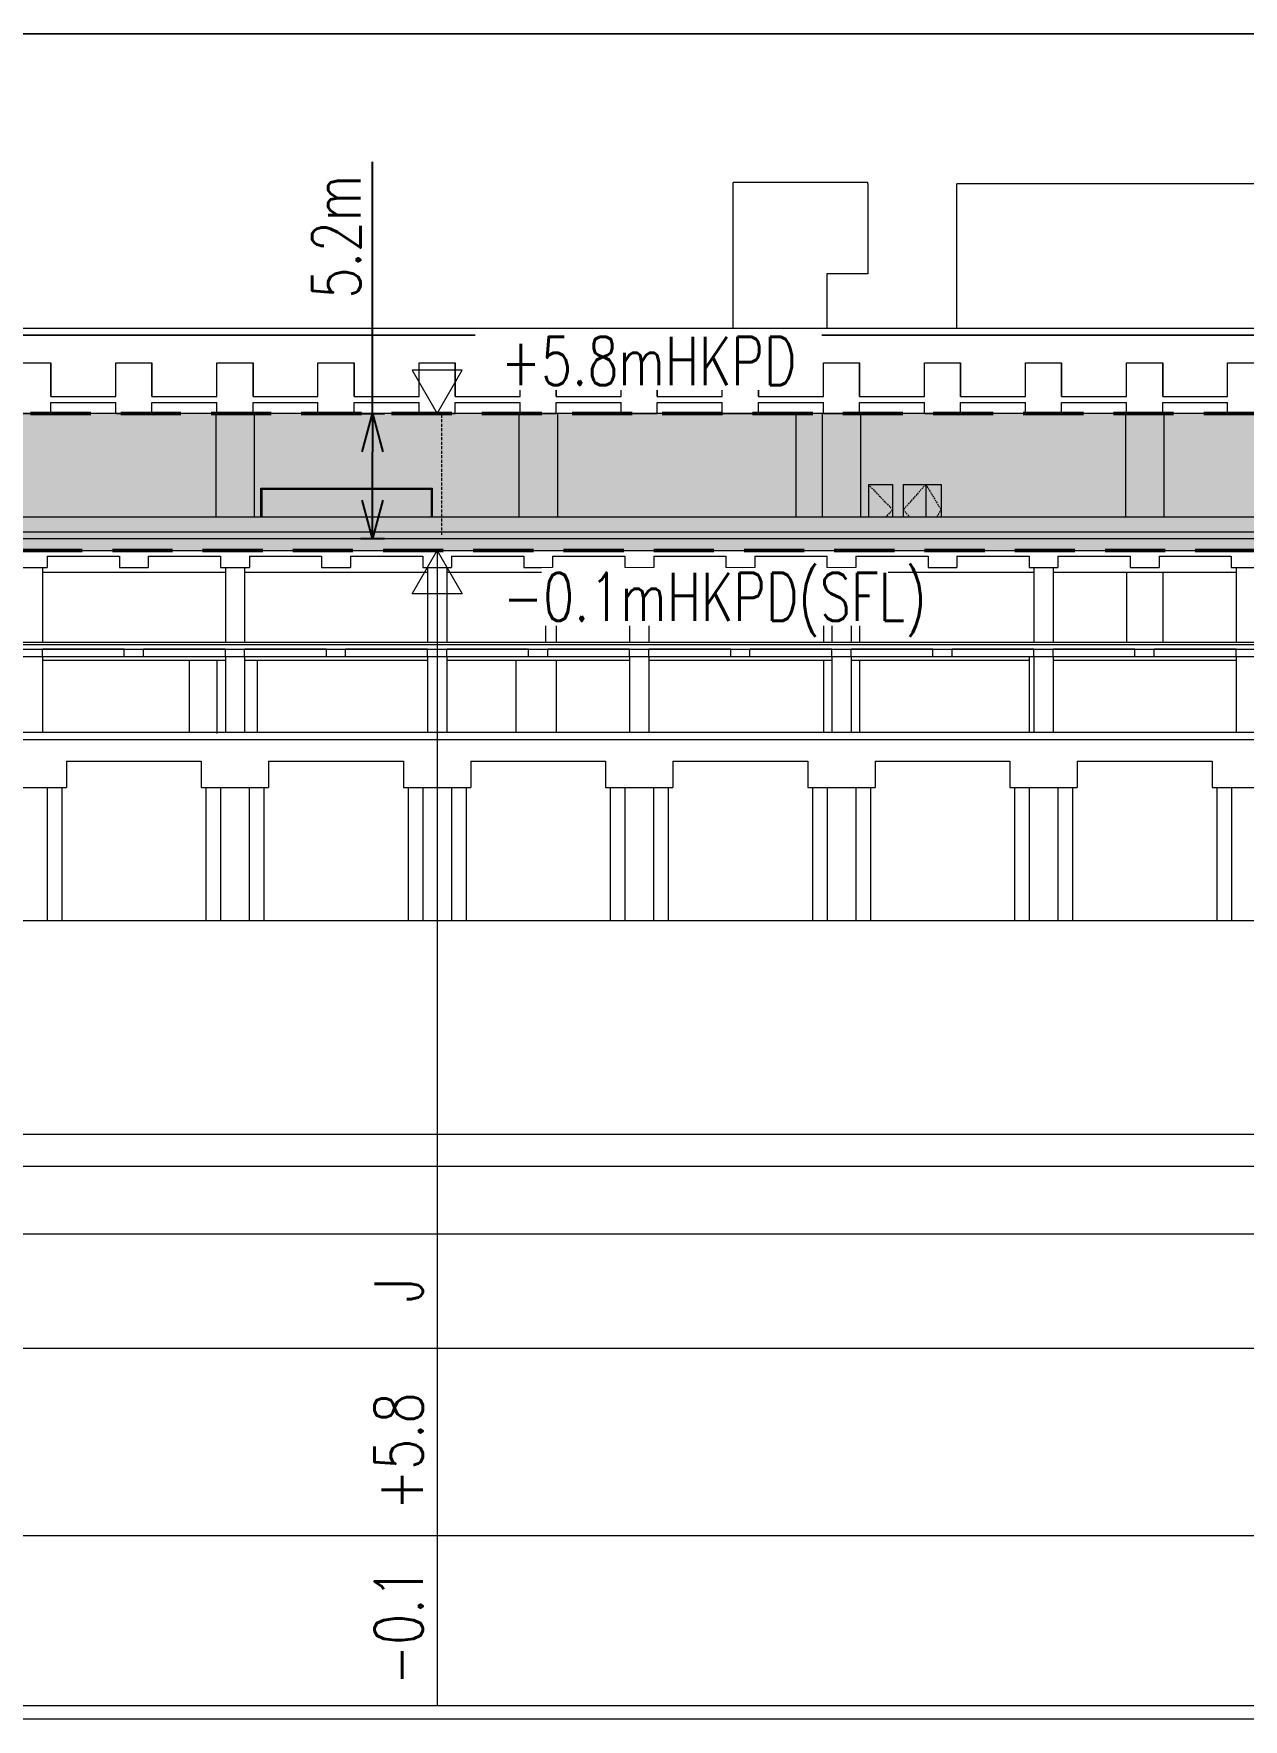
# Model space of a CAD drawing. Header units: millimetres. Extents: x 829698 to 839067, y 817400 to 823544.
# Drawn here: x 833330.9 to 833532, y 820155.1 to 820435.4 of the extents above; entities that cross this region are included whole.
import ezdxf
from ezdxf.enums import TextEntityAlignment as Align

# ---------------------------------------------------------------- set-up
doc = ezdxf.new("R2010")
doc.units = ezdxf.units.MM
for name, pattern in [('2X62X-MAGP-S-001$0$HIDDEN', [0.375, 0.25, -0.125]), ('2X62X-MAGP-S-001$0$HIDDENX2', [0.75, 0.5, -0.25]), ('DASHED2', [0.375, 0.25, -0.125])]:
    doc.linetypes.add(name, pattern=pattern)
for name, color, linetype, lineweight in [('01-feature', 8, 'Continuous', 13), ('01-occup', 7, 'DASHED2', 50), ('01-txt', 7, 'Continuous', 20)]:
    doc.layers.add(name, color=color, linetype=linetype, lineweight=lineweight)
doc.layers.add('01-hatch', color=7, linetype='Continuous', lineweight=0, true_color=0xa8def7)
doc.layers.add('viewport', color=2, linetype='Continuous', lineweight=20, plot=False)
doc.styles.add('ROMANS', font='romans.shx', dxfattribs={"width": 0.75})
doc.styles.get("Standard").update_dxf_attribs({"font": 'arial.ttf'})
doc.dimstyles.new('ISO-25', dxfattribs={"dimtxt": 2.5, "dimasz": 2.5, "dimexe": 1.25, "dimexo": 0.625, "dimtad": 1, "dimtxsty": 'Standard', "dimcen": 2.5, "dimadec": 0, "dimazin": 0, "dimtfac": 1, "dimtmove": 0, "dimatfit": 3, "dimfxl": 1, "dimarcsym": 0})

# ---------------------------------------------------------------- blocks, each defined once
blk = doc.blocks.new('_Open30')
at = {"color": 0, "linetype": 'ByBlock', "lineweight": -2}
for p, q in [((-1, 0.268), (0, 0)), ((0, 0), (-1, -0.268)), ((0, 0), (-1, 0))]:
    blk.add_line(p, q, dxfattribs=at)
blk = doc.blocks.new('*D81')
at = {"layer": '01-txt', "color": 0, "lineweight": -2, "ltscale": 4, "transparency": 16777216}
for p, q in [((833387.22, 820372.22), (833387.22, 820414.04)), ((833385.22, 820372.22), (833389.22, 820372.22)), ((833387.22, 820357.82), (833387.22, 820365.82)), ((833385.22, 820351.42), (833389.22, 820351.42))]:
    blk.add_line(p, q, dxfattribs=at)
at = {"layer": 'Defpoints', "color": 0, "ltscale": 4, "transparency": 16777216}
for p in [(833341.94, 820372.22), (833387.22, 820372.22), (833341.96, 820351.42)]:
    blk.add_point(p, dxfattribs=at)
at = {"layer": '01-txt', "color": 0, "lineweight": -2, "ltscale": 4, "transparency": 16777216, "xscale": 6.4, "yscale": 6.4, "zscale": 6.4}
for p, rotation in [((833387.22, 820372.22), 90), ((833387.22, 820351.42), 270)]:
    blk.add_blockref('_Open30', p, dxfattribs=dict(at, rotation=rotation))
at = {"layer": '01-txt', "color": 0, "ltscale": 4, "transparency": 16777216, "insert": (833381.22, 820401.61), "char_height": 8, "attachment_point": 5, "rotation": 90, "style": 'ROMANS'}
blk.add_mtext('5.2m', dxfattribs=at)

msp = doc.modelspace()

# ---------------------------------------------------------------- hatches: boundary and pattern name
at = {"layer": '01-hatch', "ltscale": 4}
h = msp.add_hatch(color=256, dxfattribs=at)
h.dxf.hatch_style = 1
h.paths.add_polyline_path([(832893.957, 820349.551), (833973.422, 820349.531), (833973.422, 820350.931), (833995.25, 820351.532), (834004.18, 820351.732), (834019.339, 820351.932), (834057.726, 820352.132), (834106.29, 820352.331), (834172.67, 820352.531), (834344.598, 820351.199), (834344.598, 820351.791), (834351.41, 820351.791), (834515.443, 820351.791), (834515.443, 820353.791), (834573.425, 820353.791), (834573.425, 820354.811), (835012.815, 820354.811), (835091.499, 820356.212), (835202, 820360.212), (835256.125, 820362.255), (835256.125, 820383.99), (835201.189, 820381.917), (835147.665, 820379.918), (835090.924, 820377.925), (835012.622, 820376.531), (834572.404, 820376.531), (834542.653, 820375.528), (834522.276, 820375.33), (834497.413, 820374.927), (834489.364, 820374.725), (834481.166, 820374.526), (834472.217, 820374.327), (834462.115, 820374.128), (834450.142, 820373.929), (834434.498, 820373.731), (834395.552, 820373.531), (834380.467, 820373.33), (834354.416, 820373.132), (834325.502, 820373.331), (834282.081, 820373.731), (834258.978, 820373.931), (834224.843, 820374.131), (834197.004, 820374.331), (834172.727, 820374.532), (834106.212, 820374.331), (834057.623, 820374.131), (834019.136, 820373.931), (834003.766, 820373.728), (833987.347, 820373.324), (833972.899, 820372.925), (833964.245, 820372.729), (833948.328, 820372.53), (833929.24, 820372.331), (832893.957, 820372.331)])

# ---------------------------------------------------------------- linework, layer by layer
at = {"layer": '01-feature'}
for p, q in [((833469.571, 820410.619), (833447.171, 820410.619)), ((833447.171, 820386.419), (833447.171, 820410.619)), ((833469.571, 820410.419), (833469.571, 820410.619)), ((833469.571, 820410.419), (833469.571, 820395.419)), ((833556.971, 820410.419), (833484.371, 820410.419)), ((833484.371, 820386.419), (833484.371, 820410.419)), ((833469.571, 820395.419), (833462.771, 820395.419)), ((833462.771, 820395.419), (833462.771, 820386.419)), ((832896.371, 820386.419), (833985.653, 820386.419)), ((833327.771, 820380.619), (833333.771, 820380.619)), ((833333.771, 820375.019), (833333.771, 820380.619)), ((833344.571, 820380.619), (833350.571, 820380.619)), ((833344.571, 820375.019), (833344.571, 820380.619)), ((833350.571, 820375.019), (833350.571, 820380.619)), ((833361.371, 820380.619), (833367.371, 820380.619)), ((833361.371, 820375.019), (833361.371, 820380.619)), ((833367.371, 820375.019), (833367.371, 820380.619)), ((833378.171, 820380.619), (833384.171, 820380.619)), ((833378.171, 820375.019), (833378.171, 820380.619)), ((833384.171, 820375.019), (833384.171, 820380.619)), ((833394.971, 820380.619), (833400.971, 820380.619)), ((833394.971, 820375.019), (833394.971, 820380.619)), ((833400.971, 820375.019), (833400.971, 820380.619)), ((833411.771, 820380.619), (833417.771, 820380.619)), ((833411.771, 820375.019), (833411.771, 820380.619)), ((833417.771, 820375.019), (833417.771, 820380.619)), ((833428.571, 820380.619), (833434.571, 820380.619)), ((833428.571, 820375.019), (833428.571, 820380.619)), ((833434.571, 820375.019), (833434.571, 820380.619)), ((833445.371, 820380.619), (833451.371, 820380.619)), ((833445.371, 820375.019), (833445.371, 820380.619)), ((833451.371, 820375.019), (833451.371, 820380.619)), ((833462.171, 820380.619), (833468.171, 820380.619)), ((833462.171, 820375.019), (833462.171, 820380.619)), ((833468.171, 820375.019), (833468.171, 820380.619)), ((833478.971, 820380.619), (833484.971, 820380.619)), ((833478.971, 820375.019), (833478.971, 820380.619)), ((833484.971, 820375.019), (833484.971, 820380.619)), ((833495.771, 820380.619), (833501.771, 820380.619)), ((833495.771, 820375.019), (833495.771, 820380.619)), ((833501.771, 820375.019), (833501.771, 820380.619)), ((833512.571, 820380.619), (833518.571, 820380.619)), ((833512.571, 820375.019), (833512.571, 820380.619)), ((833518.571, 820375.019), (833518.571, 820380.619)), ((833529.371, 820380.619), (833535.371, 820380.619)), ((833529.371, 820375.019), (833529.371, 820380.619)), ((833333.771, 820375.019), (833344.571, 820375.019)), ((833333.771, 820374.019), (833344.571, 820374.019)), ((833333.771, 820372.219), (833333.771, 820374.019)), ((833344.571, 820372.219), (833344.571, 820374.019)), ((833350.571, 820375.019), (833361.371, 820375.019)), ((833350.571, 820374.019), (833361.371, 820374.019)), ((833350.571, 820372.219), (833350.571, 820374.019)), ((833361.371, 820372.219), (833361.371, 820374.019)), ((833367.371, 820375.019), (833378.171, 820375.019)), ((833367.371, 820374.019), (833378.171, 820374.019)), ((833367.371, 820372.219), (833367.371, 820374.019)), ((833378.171, 820372.219), (833378.171, 820374.019)), ((833384.171, 820375.019), (833394.971, 820375.019)), ((833384.171, 820374.019), (833394.971, 820374.019)), ((833384.171, 820372.219), (833384.171, 820374.019)), ((833394.971, 820372.219), (833394.971, 820374.019)), ((833400.971, 820375.019), (833411.771, 820375.019)), ((833400.971, 820374.019), (833411.771, 820374.019)), ((833400.971, 820372.219), (833400.971, 820374.019)), ((833411.771, 820372.219), (833411.771, 820374.019)), ((833417.771, 820375.019), (833428.571, 820375.019)), ((833417.771, 820374.019), (833428.571, 820374.019)), ((833417.771, 820372.219), (833417.771, 820374.019)), ((833428.571, 820372.219), (833428.571, 820374.019)), ((833434.571, 820375.019), (833445.371, 820375.019)), ((833434.571, 820374.019), (833445.371, 820374.019)), ((833434.571, 820372.219), (833434.571, 820374.019)), ((833445.371, 820372.219), (833445.371, 820374.019)), ((833451.371, 820375.019), (833462.171, 820375.019)), ((833451.371, 820374.019), (833462.171, 820374.019)), ((833451.371, 820372.219), (833451.371, 820374.019)), ((833462.171, 820372.219), (833462.171, 820374.019)), ((833468.171, 820375.019), (833478.971, 820375.019)), ((833468.171, 820374.019), (833478.971, 820374.019)), ((833468.171, 820372.219), (833468.171, 820374.019)), ((833478.971, 820372.219), (833478.971, 820374.019)), ((833484.971, 820375.019), (833495.771, 820375.019)), ((833484.971, 820374.019), (833495.771, 820374.019)), ((833484.971, 820372.219), (833484.971, 820374.019)), ((833495.771, 820372.219), (833495.771, 820374.019)), ((833501.771, 820375.019), (833512.571, 820375.019)), ((833501.771, 820374.019), (833512.571, 820374.019)), ((833501.771, 820372.219), (833501.771, 820374.019)), ((833512.571, 820372.219), (833512.571, 820374.019)), ((833518.571, 820375.019), (833529.371, 820375.019)), ((833518.571, 820374.019), (833529.371, 820374.019)), ((833518.571, 820372.219), (833518.571, 820374.019)), ((833529.371, 820372.219), (833529.371, 820374.019)), ((833871.371, 820372.219), (832896.371, 820372.219)), ((833327.771, 820372.219), (833333.771, 820372.219)), ((833344.571, 820372.219), (833350.571, 820372.219)), ((833361.171, 820372.219), (833361.171, 820355.019)), ((833361.371, 820372.219), (833367.371, 820372.219)), ((833367.571, 820372.219), (833367.571, 820355.019)), ((833378.171, 820372.219), (833384.171, 820372.219)), ((833394.971, 820372.219), (833400.971, 820372.219)), ((833411.571, 820372.219), (833411.571, 820355.019)), ((833411.771, 820372.219), (833417.771, 820372.219)), ((833417.971, 820372.219), (833417.971, 820355.019)), ((833428.571, 820372.219), (833434.571, 820372.219)), ((833445.371, 820372.219), (833451.371, 820372.219)), ((833457.571, 820372.219), (833457.571, 820355.019)), ((833461.971, 820372.219), (833461.971, 820355.019)), ((833462.171, 820372.219), (833468.171, 820372.219)), ((833468.371, 820372.219), (833468.371, 820355.019)), ((833478.971, 820372.219), (833484.971, 820372.219)), ((833495.771, 820372.219), (833501.771, 820372.219)), ((833512.371, 820372.219), (833512.371, 820355.019)), ((833512.571, 820372.219), (833518.571, 820372.219)), ((833518.771, 820372.219), (833518.771, 820355.019)), ((833529.371, 820372.219), (833535.371, 820372.219)), ((833469.651, 820360.419), (833473.691, 820360.419)), ((833469.651, 820360.419), (833469.651, 820355.019)), ((833473.691, 820360.419), (833473.691, 820355.019)), ((833475.451, 820360.419), (833481.731, 820360.419)), ((833475.451, 820360.419), (833475.451, 820355.019)), ((833479.191, 820360.419), (833479.191, 820355.019)), ((833481.731, 820360.419), (833481.731, 820355.019)), ((832933.201, 820355.019), (833923.355, 820355.019)), ((832896.773, 820351.419), (833929.381, 820351.419)), ((832933.201, 820352.539), (833923.355, 820352.539)), ((832896.773, 820349.419), (833973.456, 820349.419)), ((833333.171, 820348.519), (833345.171, 820348.519)), ((833333.171, 820348.519), (833333.171, 820346.619)), ((833345.171, 820348.519), (833345.171, 820346.619)), ((833349.971, 820348.519), (833361.971, 820348.519)), ((833349.971, 820348.519), (833349.971, 820346.619)), ((833361.971, 820348.519), (833361.971, 820346.619)), ((833366.771, 820348.519), (833378.771, 820348.519)), ((833366.771, 820348.519), (833366.771, 820346.619)), ((833378.771, 820348.519), (833378.771, 820346.619)), ((833383.571, 820348.519), (833395.571, 820348.519)), ((833383.571, 820348.519), (833383.571, 820346.619)), ((833395.571, 820348.519), (833395.571, 820346.619)), ((833400.371, 820348.519), (833412.371, 820348.519)), ((833400.371, 820348.519), (833400.371, 820346.619)), ((833412.371, 820348.519), (833412.371, 820346.619)), ((833417.171, 820348.519), (833429.171, 820348.519)), ((833417.171, 820348.519), (833417.171, 820346.619)), ((833429.171, 820348.519), (833429.171, 820346.619)), ((833433.971, 820348.519), (833445.971, 820348.519)), ((833433.971, 820348.519), (833433.971, 820346.619)), ((833445.971, 820348.519), (833445.971, 820346.619)), ((833450.771, 820348.519), (833462.771, 820348.519)), ((833450.771, 820348.519), (833450.771, 820346.619)), ((833462.771, 820348.519), (833462.771, 820346.619)), ((833467.571, 820348.519), (833479.571, 820348.519)), ((833467.571, 820348.519), (833467.571, 820346.619)), ((833479.571, 820348.519), (833479.571, 820346.619)), ((833484.371, 820348.519), (833496.371, 820348.519)), ((833484.371, 820348.519), (833484.371, 820346.619)), ((833496.371, 820348.519), (833496.371, 820346.619)), ((833501.171, 820348.519), (833513.171, 820348.519)), ((833501.171, 820348.519), (833501.171, 820346.619)), ((833513.171, 820348.519), (833513.171, 820346.619)), ((833517.971, 820348.519), (833529.971, 820348.519)), ((833517.971, 820348.519), (833517.971, 820346.619)), ((833529.971, 820348.519), (833529.971, 820346.619)), ((833328.371, 820346.619), (833333.171, 820346.619)), ((833332.371, 820346.619), (833332.371, 820334.219)), ((833332.371, 820345.819), (833362.771, 820345.819)), ((833345.171, 820346.619), (833349.971, 820346.619)), ((833361.971, 820346.619), (833366.771, 820346.619)), ((833362.771, 820346.619), (833362.771, 820334.219)), ((833365.971, 820346.619), (833365.971, 820334.219)), ((833365.971, 820345.819), (833396.371, 820345.819)), ((833378.771, 820346.619), (833383.571, 820346.619)), ((833395.571, 820346.619), (833400.371, 820346.619)), ((833396.371, 820346.619), (833396.371, 820334.219)), ((833399.571, 820346.619), (833399.571, 820334.219)), ((833399.571, 820345.819), (833429.971, 820345.819)), ((833412.371, 820346.619), (833417.171, 820346.619)), ((833415.971, 820345.819), (833415.971, 820334.219)), ((833417.771, 820345.819), (833417.771, 820334.219)), ((833429.171, 820346.619), (833433.971, 820346.619)), ((833429.971, 820346.619), (833429.971, 820334.219)), ((833433.171, 820346.619), (833433.171, 820334.219)), ((833433.171, 820345.819), (833463.571, 820345.819)), ((833445.971, 820346.619), (833450.771, 820346.619)), ((833462.171, 820345.819), (833462.171, 820334.219)), ((833462.771, 820346.619), (833467.571, 820346.619)), ((833463.571, 820346.619), (833463.571, 820334.219)), ((833466.771, 820346.619), (833466.771, 820334.219)), ((833466.771, 820345.819), (833497.171, 820345.819)), ((833468.171, 820345.819), (833468.171, 820334.219)), ((833479.571, 820346.619), (833484.371, 820346.619)), ((833496.371, 820346.619), (833501.171, 820346.619)), ((833497.171, 820346.619), (833497.171, 820334.219)), ((833500.371, 820346.619), (833500.371, 820334.219)), ((833500.371, 820345.819), (833530.771, 820345.819)), ((833512.571, 820345.819), (833512.571, 820334.219)), ((833513.171, 820346.619), (833517.971, 820346.619)), ((833518.571, 820345.819), (833518.571, 820334.219)), ((833529.971, 820346.619), (833534.771, 820346.619)), ((833530.771, 820346.619), (833530.771, 820334.219)), ((832896.415, 820333.819), (833934.137, 820333.819)), ((832896.773, 820334.219), (833934.137, 820334.219)), ((832899.973, 820331.819), (833530.771, 820331.819)), ((833329.171, 820331.819), (833332.371, 820331.819)), ((833332.371, 820333.119), (833345.971, 820333.119)), ((833332.371, 820331.819), (833332.371, 820333.119)), ((833332.371, 820331.819), (833332.371, 820319.219)), ((833345.971, 820331.819), (833345.971, 820333.119)), ((833345.971, 820331.819), (833349.171, 820331.819)), ((833349.171, 820333.119), (833362.771, 820333.119)), ((833349.171, 820331.819), (833349.171, 820333.119)), ((833362.771, 820331.819), (833362.771, 820333.119)), ((833362.771, 820331.819), (833362.771, 820319.219)), ((833362.771, 820331.819), (833365.971, 820331.819)), ((833365.971, 820333.119), (833379.571, 820333.119)), ((833365.971, 820331.819), (833365.971, 820333.119)), ((833365.971, 820331.819), (833365.971, 820319.219)), ((833379.571, 820331.819), (833379.571, 820333.119)), ((833379.571, 820331.819), (833382.771, 820331.819)), ((833382.771, 820333.119), (833396.371, 820333.119)), ((833382.771, 820331.819), (833382.771, 820333.119)), ((833396.371, 820331.819), (833396.371, 820333.119)), ((833396.371, 820331.819), (833396.371, 820319.219)), ((833396.371, 820331.819), (833399.571, 820331.819)), ((833399.571, 820333.119), (833413.171, 820333.119)), ((833399.571, 820331.819), (833399.571, 820333.119)), ((833399.571, 820331.819), (833399.571, 820319.219)), ((833413.171, 820331.819), (833413.171, 820333.119)), ((833413.171, 820331.819), (833416.371, 820331.819)), ((833416.371, 820333.119), (833429.971, 820333.119)), ((833416.371, 820331.819), (833416.371, 820333.119)), ((833429.971, 820331.819), (833429.971, 820333.119)), ((833429.971, 820331.819), (833429.971, 820319.219)), ((833429.971, 820331.819), (833433.171, 820331.819)), ((833433.171, 820333.119), (833446.771, 820333.119)), ((833433.171, 820331.819), (833433.171, 820333.119)), ((833433.171, 820331.819), (833433.171, 820319.219)), ((833446.771, 820331.819), (833446.771, 820333.119)), ((833446.771, 820331.819), (833449.971, 820331.819)), ((833449.971, 820333.119), (833463.571, 820333.119)), ((833449.971, 820331.819), (833449.971, 820333.119)), ((833463.571, 820331.819), (833463.571, 820333.119)), ((833463.571, 820331.819), (833463.571, 820319.219)), ((833463.571, 820331.819), (833466.771, 820331.819)), ((833466.771, 820333.119), (833480.371, 820333.119)), ((833466.771, 820331.819), (833466.771, 820333.119)), ((833466.771, 820331.819), (833466.771, 820319.219)), ((833480.371, 820331.819), (833480.371, 820333.119)), ((833480.371, 820331.819), (833483.571, 820331.819)), ((833483.571, 820333.119), (833497.171, 820333.119)), ((833483.571, 820331.819), (833483.571, 820333.119)), ((833496.371, 820331.819), (833496.371, 820319.219)), ((833497.171, 820331.819), (833497.171, 820333.119)), ((833497.171, 820331.819), (833497.171, 820319.219)), ((833497.171, 820331.819), (833500.371, 820331.819)), ((833500.371, 820333.119), (833513.971, 820333.119)), ((833500.371, 820331.819), (833500.371, 820333.119)), ((833500.371, 820331.819), (833500.371, 820319.219)), ((833513.971, 820331.819), (833513.971, 820333.119)), ((833513.971, 820331.819), (833517.171, 820331.819)), ((833517.171, 820333.119), (833530.771, 820333.119)), ((833517.171, 820331.819), (833517.171, 820333.119)), ((833530.771, 820331.819), (833530.771, 820333.119)), ((833530.771, 820331.819), (833530.771, 820319.219)), ((833530.771, 820331.819), (833533.971, 820331.819)), ((833332.371, 820331.219), (833362.771, 820331.219)), ((833356.771, 820331.219), (833356.771, 820319.219)), ((833361.371, 820331.219), (833361.371, 820319.019)), ((833365.971, 820331.219), (833396.371, 820331.219)), ((833368.071, 820331.219), (833368.071, 820319.219)), ((833399.571, 820331.219), (833429.971, 820331.219)), ((833411.071, 820331.219), (833411.071, 820319.219)), ((833417.771, 820331.219), (833417.771, 820319.219)), ((833433.171, 820331.219), (833463.571, 820331.219)), ((833462.171, 820331.219), (833462.171, 820319.219)), ((833466.771, 820331.219), (833496.371, 820331.219)), ((833468.171, 820331.219), (833468.171, 820319.219)), ((833500.371, 820331.219), (833530.771, 820331.219)), ((832896.415, 820318.019), (833934.137, 820318.019)), ((832897.173, 820319.219), (833934.137, 820319.219)), ((833336.371, 820314.419), (833358.771, 820314.419)), ((833336.371, 820314.419), (833336.371, 820310.019)), ((833336.371, 820314.419), (833358.771, 820314.419)), ((833358.771, 820314.419), (833358.771, 820310.019)), ((833369.971, 820314.419), (833392.371, 820314.419)), ((833369.971, 820314.419), (833369.971, 820310.019)), ((833369.971, 820314.419), (833392.371, 820314.419)), ((833392.371, 820314.419), (833392.371, 820310.019)), ((833403.571, 820314.419), (833425.971, 820314.419)), ((833403.571, 820314.419), (833403.571, 820310.019)), ((833403.571, 820314.419), (833425.971, 820314.419)), ((833425.971, 820314.419), (833425.971, 820310.019)), ((833437.171, 820314.419), (833459.571, 820314.419)), ((833437.171, 820314.419), (833437.171, 820310.019)), ((833437.171, 820314.419), (833459.571, 820314.419)), ((833459.571, 820314.419), (833459.571, 820310.019)), ((833470.771, 820314.419), (833493.171, 820314.419)), ((833470.771, 820314.419), (833470.771, 820310.019)), ((833470.771, 820314.419), (833493.171, 820314.419)), ((833493.171, 820314.419), (833493.171, 820310.019)), ((833504.371, 820314.419), (833526.771, 820314.419)), ((833504.371, 820314.419), (833504.371, 820310.019)), ((833504.371, 820314.419), (833526.771, 820314.419)), ((833526.771, 820314.419), (833526.771, 820310.019)), ((833325.171, 820310.019), (833336.371, 820310.019)), ((833333.151, 820310.019), (833333.151, 820287.809)), ((833335.591, 820310.019), (833335.591, 820287.809)), ((833358.771, 820310.019), (833369.971, 820310.019)), ((833359.551, 820310.019), (833359.551, 820287.809)), ((833361.991, 820310.019), (833361.991, 820287.809)), ((833366.751, 820310.019), (833366.751, 820287.809)), ((833369.191, 820310.019), (833369.191, 820287.809)), ((833392.371, 820310.019), (833403.571, 820310.019)), ((833393.151, 820310.019), (833393.151, 820287.809)), ((833395.591, 820310.019), (833395.591, 820287.809)), ((833400.351, 820310.019), (833400.351, 820287.809)), ((833402.791, 820310.019), (833402.791, 820287.809)), ((833425.971, 820310.019), (833437.171, 820310.019)), ((833426.751, 820310.019), (833426.751, 820287.809)), ((833429.191, 820310.019), (833429.191, 820287.809)), ((833433.951, 820310.019), (833433.951, 820287.809)), ((833436.391, 820310.019), (833436.391, 820287.809)), ((833459.571, 820310.019), (833470.771, 820310.019)), ((833460.351, 820310.019), (833460.351, 820287.809)), ((833462.791, 820310.019), (833462.791, 820287.809)), ((833467.551, 820310.019), (833467.551, 820287.809)), ((833469.991, 820310.019), (833469.991, 820287.809)), ((833493.171, 820310.019), (833504.371, 820310.019)), ((833493.951, 820310.019), (833493.951, 820287.809)), ((833496.391, 820310.019), (833496.391, 820287.809)), ((833501.151, 820310.019), (833501.151, 820287.809)), ((833503.591, 820310.019), (833503.591, 820287.809)), ((833526.771, 820310.019), (833537.971, 820310.019)), ((833527.551, 820310.019), (833527.551, 820287.809)), ((833529.991, 820310.019), (833529.991, 820287.809))]:
    msp.add_line(p, q, dxfattribs=at)
at = {"layer": '01-feature', "linetype": '2X62X-MAGP-S-001$0$HIDDENX2'}
msp.add_line((833398.771, 820352.019), (833398.771, 820372.219), dxfattribs=at)
at = {"layer": '01-feature'}
for points in [[(832896.371, 820385.219), (834346.138, 820385.219)], [(834346.138, 820385.219), (832896.773, 820385.219)], [(833327.771, 820380.619), (833333.771, 820380.619), (833333.771, 820375.019), (833344.571, 820375.019), (833344.571, 820380.619), (833350.571, 820380.619), (833350.571, 820375.019), (833361.371, 820375.019), (833361.371, 820380.619), (833367.371, 820380.619), (833367.371, 820375.019), (833378.171, 820375.019), (833378.171, 820380.619), (833384.171, 820380.619), (833384.171, 820375.019), (833394.971, 820375.019), (833394.971, 820380.619), (833400.971, 820380.619), (833400.971, 820375.019), (833411.771, 820375.019), (833411.771, 820380.619), (833417.771, 820380.619), (833417.771, 820375.019), (833428.571, 820375.019), (833428.571, 820380.619), (833434.571, 820380.619), (833434.571, 820375.019), (833445.371, 820375.019), (833445.371, 820380.619), (833451.371, 820380.619), (833451.371, 820375.019), (833462.171, 820375.019), (833462.171, 820380.619), (833468.171, 820380.619), (833468.171, 820375.019), (833478.971, 820375.019), (833478.971, 820380.619), (833484.971, 820380.619), (833484.971, 820375.019), (833495.771, 820375.019), (833495.771, 820380.619), (833501.771, 820380.619), (833501.771, 820375.019), (833512.571, 820375.019), (833512.571, 820380.619), (833518.571, 820380.619), (833518.571, 820375.019), (833529.371, 820375.019), (833529.371, 820380.619), (833535.371, 820380.619)], [(832903.186, 820287.929), (833307.512, 820287.929), (833309.912, 820281.335), (833314.712, 820294.523), (833317.112, 820287.929), (833885.982, 820287.929)]]:
    msp.add_lwpolyline(points, dxfattribs=at)
at = {"layer": '01-feature', "linetype": 'Continuous'}
for points in [[(833368.671, 820355.019), (833368.671, 820359.819), (833397.171, 820359.819), (833397.171, 820355.019)], [(833368.871, 820355.019), (833368.871, 820359.619), (833396.971, 820359.619), (833396.971, 820355.019)]]:
    msp.add_lwpolyline(points, dxfattribs=at)
at = {"layer": '01-feature', "linetype": '2X62X-MAGP-S-001$0$HIDDEN'}
for points in [[(833469.651, 820360.419), (833473.691, 820356.219), (833472.537, 820355.019)], [(833479.191, 820360.419), (833475.451, 820356.219), (833476.519, 820355.019)], [(833479.191, 820360.419), (833481.731, 820356.219), (833481.005, 820355.019)]]:
    msp.add_lwpolyline(points, dxfattribs=at)
at = {"layer": '01-occup', "ltscale": 40, "flags": 128}
msp.add_lwpolyline([(832893.991, 820349.439), (833973.456, 820349.419), (833973.456, 820350.818), (833995.283, 820351.419), (834004.214, 820351.619), (834019.372, 820351.819), (834057.759, 820352.019), (834106.323, 820352.219), (834172.703, 820352.419), (834344.632, 820351.086), (834344.632, 820351.679), (834351.444, 820351.679), (834515.477, 820351.679), (834515.477, 820353.679), (834573.459, 820353.679), (834573.459, 820354.699), (835012.849, 820354.699), (835091.532, 820356.099), (835202.034, 820360.099), (835256.159, 820362.142), (835256.159, 820383.877), (835201.223, 820381.804), (835147.699, 820379.805), (835090.957, 820377.812), (835012.655, 820376.419), (834572.437, 820376.419), (834542.686, 820375.415), (834522.309, 820375.217), (834497.447, 820374.814), (834489.398, 820374.612), (834481.199, 820374.413), (834472.25, 820374.214), (834462.148, 820374.015), (834450.175, 820373.816), (834434.531, 820373.618), (834395.585, 820373.418), (834380.5, 820373.218), (834354.45, 820373.019), (834325.535, 820373.218), (834282.115, 820373.618), (834259.011, 820373.818), (834224.876, 820374.018), (834197.038, 820374.218), (834172.761, 820374.419), (834106.245, 820374.218), (834057.657, 820374.018), (834019.17, 820373.818), (834003.8, 820373.615), (833987.38, 820373.212), (833972.932, 820372.812), (833964.279, 820372.616), (833948.361, 820372.417), (833929.273, 820372.219), (832893.991, 820372.219)], close=True, dxfattribs=at)
at = {"layer": '01-txt', "ltscale": 4}
for p, q in [((833397.971, 820349.438), (833397.971, 820157.442)), ((832836.187, 820247.11), (835245.469, 820247.11)), ((832836.187, 820216.819), (835245.469, 820216.819)), ((832836.187, 820185.71), (835245.469, 820185.71)), ((832836.187, 820157.422), (835245.469, 820157.422))]:
    msp.add_line(p, q, dxfattribs=at)
at = {"layer": '01-txt', "lineweight": 20}
for points in [[(833397.971, 820372.219), (833402.128, 820379.419), (833393.814, 820379.419)], [(833397.971, 820349.438), (833402.128, 820342.238), (833393.814, 820342.238)]]:
    msp.add_lwpolyline(points, close=True, dxfattribs=at)
at = {"layer": 'viewport', "color": 1, "ltscale": 4}
msp.add_lwpolyline([(835327.345, 820235.777), (832772.888, 820235.777), (832772.888, 820435.351), (835327.345, 820435.351)], close=True, dxfattribs=at)
at = {"layer": 'viewport', "ltscale": 4}
msp.add_lwpolyline([(832772.888, 820252.403), (835327.345, 820252.403), (835327.345, 820155.14), (832772.888, 820155.14)], close=True, dxfattribs=at)

# ---------------------------------------------------------------- texts
at = {"layer": '01-txt', "style": 'ROMANS', "width": 0.75}
for s, p in [('J', (833395.587, 820226.523)), ('+5.8', (833395.587, 820199.709)), ('-0.1', (833395.587, 820170.597))]:
    msp.add_text(s, height=8, rotation=90, dxfattribs=at).set_placement(p, align=Align.CENTER)

# ---------------------------------------------------------------- dimensions: what is measured, and where the dimension line sits
at = {"layer": '01-txt', "ltscale": 4}
dim = msp.add_linear_dim(base=(833387.216, 820372.219), p1=(833341.963, 820351.419), p2=(833341.938, 820372.219), angle=270, text='5.2m', dimstyle='ISO-25', override={"dimtxt": 8, "dimasz": 6.4, "dimexe": 2, "dimexo": 2, "dimgap": 2, "dimtxsty": 'ROMANS', "dimblk1": 'Open30', "dimblk2": 'Open30', "dimsah": 1, "dimdle": 1, "dimfxl": 2, "dimfxlon": 1, "dimarcsym": 2}, dxfattribs=at)
dim.commit()
dim.dimension.update_dxf_attribs({"geometry": '*D81', "text_midpoint": (833387.216, 820401.614), "dimtype": 160})

# ---------------------------------------------------------------- next in the draw order: texts
at = {"layer": '01-txt', "lineweight": 20, "char_height": 8, "attachment_point": 2, "style": 'ROMANS', "bg_fill": 3, "box_fill_scale": 1.1, "bg_fill_color": 256, "bg_fill_transparency": 0}
for s, insert in [('+5.8mHKPD', (833433.127, 820384.946)), ('-0.1mHKPD(SFL)', (833444.126, 820345.738))]:
    msp.add_mtext_dynamic_manual_height_columns(s, width=55.95483, gutter_width=12.5, heights=[0], dxfattribs=dict(at, insert=insert))

# ---------------------------------------------------------------- next in the draw order: linework, layer by layer
at = {"layer": 'viewport', "ltscale": 4}
msp.add_lwpolyline([(835327.345, 820435.351), (832772.888, 820435.351), (832772.888, 820333.04), (835327.345, 820333.04)], close=True, dxfattribs=at)

doc.saveas('drawing.dxf')
